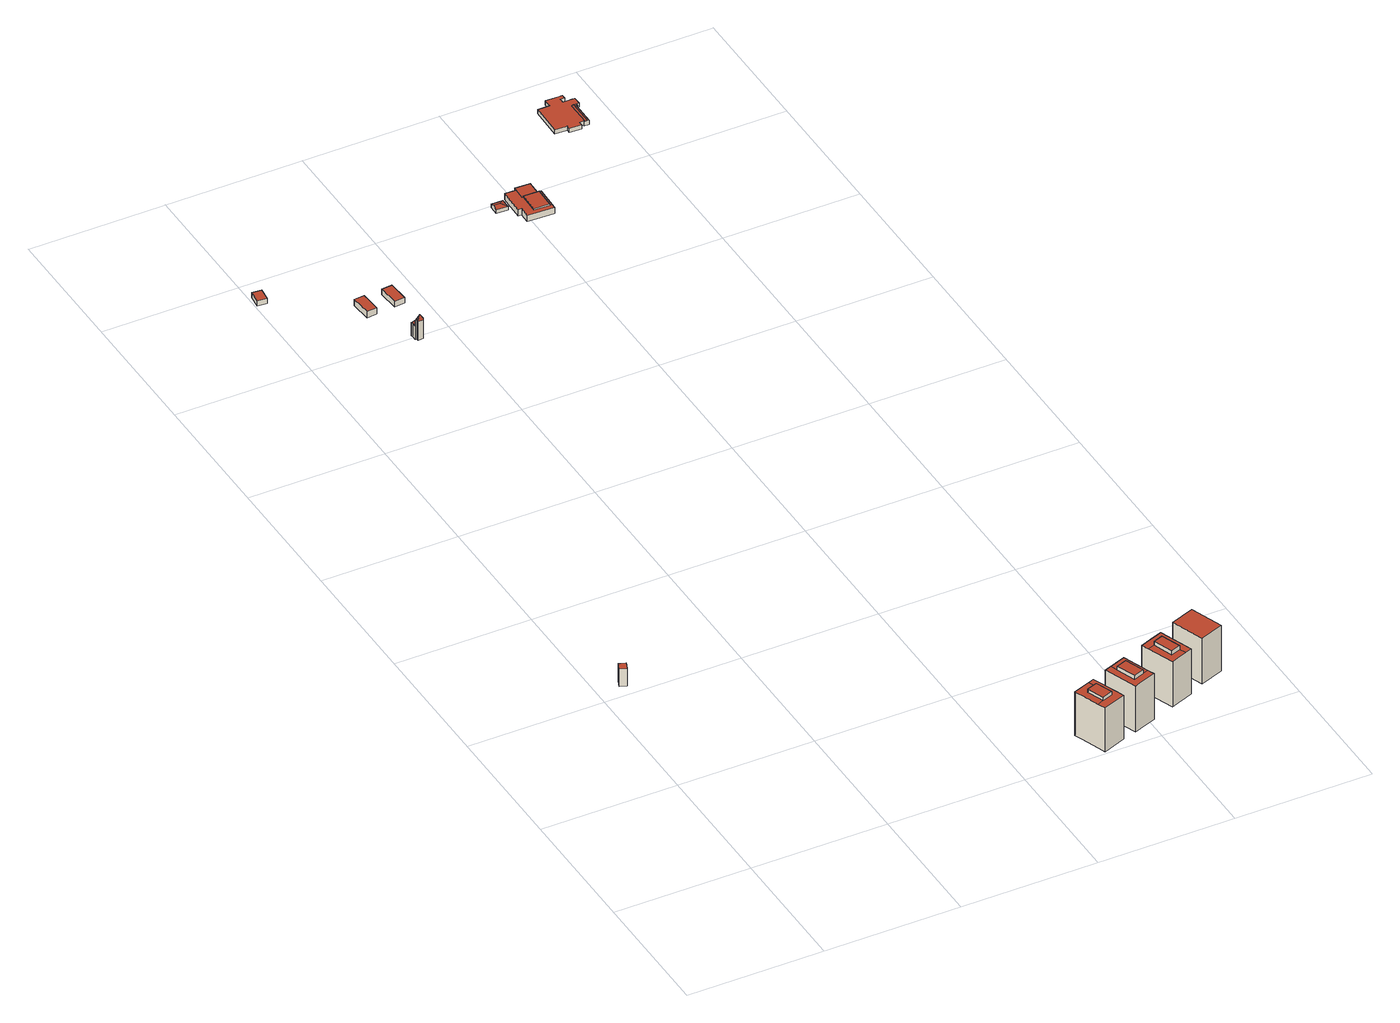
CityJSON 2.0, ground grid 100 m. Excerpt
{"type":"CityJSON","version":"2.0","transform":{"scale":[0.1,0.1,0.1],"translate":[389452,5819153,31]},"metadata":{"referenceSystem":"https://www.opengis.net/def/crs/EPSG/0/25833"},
"CityObjects":{
"building1":{"type":"Building","attributes":{"roofType":"1000"},"geometry":[{"type":"MultiSurface","lod":"2","boundaries":[[[0,1,2,3]],[[4,0,3,5]],[[6,1,0,4]],[[7,2,1,6]],[[5,3,2,7]],[[6,4,5,7]]],"semantics":{"surfaces":[{"type":"RoofSurface"},{"type":"WallSurface"},{"type":"GroundSurface"}],"values":[0,1,1,1,1,2]}}]},
"building2":{"type":"Building","attributes":{"roofType":"1000"},"geometry":[{"type":"MultiSurface","lod":"2","boundaries":[[[8,9,10,11]],[[12,13,9,8]],[[14,15,13,12]],[[11,10,15,14]],[[9,13,15,10]],[[12,8,11,14]]],"semantics":{"surfaces":[{"type":"WallSurface"},{"type":"RoofSurface"},{"type":"GroundSurface"}],"values":[0,0,0,0,1,2]}}]},
"building3":{"type":"Building","attributes":{"roofType":"1000"},"geometry":[{"type":"MultiSurface","lod":"2","boundaries":[[[16,17,18,19]],[[20,16,19,21]],[[22,17,16,20]],[[23,18,17,22]],[[21,19,18,23]],[[22,20,21,23]]],"semantics":{"surfaces":[{"type":"RoofSurface"},{"type":"WallSurface"},{"type":"GroundSurface"}],"values":[0,1,1,1,1,2]}}]},
"building4":{"type":"Building","attributes":{"roofType":"3400"},"geometry":[{"type":"MultiSurface","lod":"2","boundaries":[[[24,25,26,27,28]],[[29,30,31,32,33,34,35]],[[36,37,29,35,38]],[[39,40,29,37,41]],[[42,43,30,29,40]],[[44,45,46,47,48]],[[36,38,49,50]],[[39,41,51,52]],[[43,42,53,54]],[[55,56,57,58]],[[48,47,26,25]],[[59,60,61,57,56,62,46,45]],[[63,64,28,27,65,55,58,66]],[[49,38,35,34,24,28,64,67]],[[33,32,31,44,48,25,24,34]],[[54,68,59,45,44,31,30,43]],[[39,52,69,53,42,40]],[[51,41,37,36,50,70]],[[27,26,47,46,62,56,55,65]],[[69,52,51,70,50,49,67,64,63,66,58,57,61,60,59,68,54,53]]],"semantics":{"surfaces":[{"type":"RoofSurface"},{"type":"WallSurface"},{"type":"GroundSurface"}],"values":[0,0,0,0,0,0,1,1,1,1,0,1,1,1,1,1,1,1,0,2]}}]},
"building5":{"type":"Building","attributes":{"roofType":"1000"},"geometry":[{"type":"MultiSurface","lod":"2","boundaries":[[[71,72,73,74]],[[75,76,77,78,79,80,81,82,83]],[[78,84,76,75,85,86,79]],[[87,81,80,88]],[[77,71,74,78]],[[76,72,71,77]],[[84,73,72,76]],[[78,74,73,84]],[[83,82,81,87,89,90]],[[85,75,83,90,91,92]],[[80,79,86,85,92,93,94,88]],[[92,91,90,89,87,88,94,93]]],"semantics":{"surfaces":[{"type":"RoofSurface"},{"type":"WallSurface"},{"type":"GroundSurface"}],"values":[0,0,0,1,1,1,1,1,1,1,1,2]}}]},
"building6":{"type":"Building","attributes":{"roofType":"1000"},"geometry":[{"type":"MultiSurface","lod":"2","boundaries":[[[95,96,97,98]],[[99,100,96,95]],[[101,102,100,99]],[[98,97,102,101]],[[96,100,102,97]],[[99,95,98,101]]],"semantics":{"surfaces":[{"type":"WallSurface"},{"type":"RoofSurface"},{"type":"GroundSurface"}],"values":[0,0,0,0,1,2]}}]},
"building7":{"type":"Building","attributes":{"roofType":"1000"},"geometry":[{"type":"MultiSurface","lod":"2","boundaries":[[[103,104,105,106,107,108,109,110]],[[111,112,103,110]],[[113,114,115,116]],[[117,118,114,113]],[[119,120,118,117]],[[116,115,120,119]],[[121,122,112,111,123,124]],[[106,125,121,124,126,107]],[[114,118,120,115]],[[125,117,113,116,104,103,112,122,121]],[[116,119,117,125,106,105,104]],[[107,126,124,123,111,110,109,108]]],"semantics":{"surfaces":[{"type":"WallSurface"},{"type":"RoofSurface"},{"type":"GroundSurface"}],"values":[0,0,0,0,0,0,0,0,1,1,1,2]}}]},
"building8":{"type":"Building","attributes":{"roofType":"1000"},"geometry":[{"type":"MultiSurface","lod":"2","boundaries":[[[127,128,129,130]],[[131,132,133,134]],[[135,136,132,131]],[[137,138,136,135]],[[134,133,138,137]],[[139,140,128,127,141,142]],[[143,144,139,142,145,146]],[[129,147,148,143,146,149,150,130]],[[132,136,138,133]],[[144,135,131,134,147,129,128,140,139]],[[134,137,135,144,143,148,147]],[[146,145,142,141,127,130,150,149]]],"semantics":{"surfaces":[{"type":"WallSurface"},{"type":"RoofSurface"},{"type":"GroundSurface"}],"values":[0,0,0,0,0,0,0,0,1,1,1,2]}}]},
"building9":{"type":"Building","attributes":{"roofType":"1000"},"geometry":[{"type":"MultiSurface","lod":"2","boundaries":[[[151,152,153,154]],[[155,151,154,156]],[[157,152,151,155]],[[158,153,152,157]],[[156,154,153,158]],[[157,155,156,158]]],"semantics":{"surfaces":[{"type":"RoofSurface"},{"type":"WallSurface"},{"type":"GroundSurface"}],"values":[0,1,1,1,1,2]}}]},
"building10":{"type":"Building","attributes":{"roofType":"3200"},"geometry":[{"type":"MultiSurface","lod":"2","boundaries":[[[159,160,161,162]],[[163,164,165,166]],[[164,163,167,168]],[[164,159,162,165]],[[167,163,166,169,161,160]],[[168,167,160,159]],[[164,168,159]],[[161,169,166,165,162]]],"semantics":{"surfaces":[{"type":"WallSurface"},{"type":"RoofSurface"},{"type":"GroundSurface"}],"values":[0,0,1,0,0,1,1,2]}}]},
"building11":{"type":"Building","attributes":{"roofType":"1000"},"geometry":[{"type":"MultiSurface","lod":"2","boundaries":[[[170,171,172,173]],[[174,175,176,177]],[[178,179,180,181,182]],[[183,184,185,180,179]],[[186,187,185,184]],[[188,182,181,187,186]],[[189,190,191,192]],[[173,172,190,189]],[[193,194,195,196,197,198]],[[170,199,200,177,176,201,171]],[[191,202,203,204,192]],[[198,205,206,207,208,209,210,193]],[[203,202,208,207]],[[196,195,175,174]],[[180,185,187,181]],[[188,186,210,209,208,202,191,190,172,211,179,178,182]],[[211,172,171,201,176,175,195,194,193,210,186,184,183,179]],[[200,199,170,173,189,192,204,203,207,206,205,198,197,196,174,177]]],"semantics":{"surfaces":[{"type":"WallSurface"},{"type":"RoofSurface"},{"type":"GroundSurface"}],"values":[0,0,0,0,0,0,0,0,0,0,0,0,0,0,1,1,1,2]}}]},
"building12":{"type":"Building","attributes":{"roofType":"1000"},"geometry":[{"type":"MultiSurface","lod":"2","boundaries":[[[212,213,214,215]],[[216,217,218,219,220,221]],[[222,223,224,225,226,227]],[[228,229,230,231,232,233]],[[234,235,236,237,238,239]],[[223,240,241,224]],[[242,243,244,245,246,237,236,235,247,248,249,250,218,231,230,229,251,252,253,254,255,256,214,213,257,258,259,260,261,262,240,223,222,227,263]],[[217,216,264,265]],[[266,267,215,214,256,255,254,268]],[[262,261,260,269,270,271,241,240]],[[272,242,263,227,226,273]],[[253,252,251,274,275,276,268,254]],[[251,229,228,274]],[[218,250,249,219]],[[277,232,231,218,217,265]],[[216,221,278,264]],[[247,235,234,279]],[[245,244,280,281]],[[257,213,212,282]],[[258,257,282,283,284,269,260,259]],[[219,249,248,220]],[[285,278,221,220,248,247,279,286]],[[243,242,272,287,280,244]],[[288,238,237,246,245,281]],[[233,232,277,265,264,278,285,286,279,234,239,238,288,281,280,287,272,273,226,225,224,241,271,270,269,284,283,282,212,215,267,266,268,276,275,274,228]]],"semantics":{"surfaces":[{"type":"WallSurface"},{"type":"RoofSurface"},{"type":"GroundSurface"}],"values":[0,1,0,0,0,0,1,0,0,0,0,0,0,0,0,0,0,0,0,0,1,0,0,0,2]}}]}
},
"vertices":[
[205,2067,166],[226,2123,166],[178,2141,166],[156,2085,166],[205,2067,26],[156,2085,26],[226,2123,26],[178,2141,26],
[19,6852,25],[19,6852,66],[88,6845,66],[88,6845,25],[8,6757,25],[8,6757,66],[78,6749,25],[78,6749,66],
[646,6315,77],[635,6469,77],[559,6464,77],[571,6309,77],[646,6315,28],[571,6309,28],[635,6469,28],[559,6464,28],
[721,5929,164],[731,5930,188],[729,5955,188],[718,5973,164],[719,5961,164],[749,5920,251],[775,5933,207],[775,5933,206],[766,5933,206],[731,5930,206],[721,5929,206],[721,5929,207],[729,5926,220],[731,5910,220],[721,5925,207],[769,5910,208],[769,5913,220],[731,5907,208],[767,5929,220],[775,5929,207],[775,5933,164],[772,5966,164],[771,5978,164],[763,5958,188],[766,5933,188],[721,5925,55],[729,5926,55],[731,5907,55],[769,5910,55],[767,5929,55],[775,5929,55],[717,5979,157],[771,5984,157],[771,5984,55],[717,5979,55],[772,5966,55],[771,5978,55],[771,5979,55],[771,5979,163],[718,5973,55],[719,5961,55],[718,5974,163],[718,5974,55],[721,5929,55],[775,5933,55],[769,5913,55],[731,5910,55],
[2692,108,403],[2646,231,403],[2570,203,403],[2616,79,403],[2623,294,376],[2646,231,376],[2692,108,376],[2616,79,376],[2568,61,376],[2590,2,376],[2759,65,376],[2737,124,376],[2667,310,376],[2570,203,376],[2499,247,376],[2522,185,376],[2759,65,23],[2590,2,23],[2737,124,23],[2667,310,23],[2623,294,23],[2498,247,23],[2522,185,23],[2568,61,23],
[858,6331,29],[858,6331,75],[781,6325,75],[781,6325,29],[847,6486,29],[847,6486,75],[769,6480,29],[769,6480,75],
[2778,355,380],[2826,373,380],[2905,402,380],[2947,418,380],[2947,418,10],[2905,402,10],[2826,373,10],[2778,355,10],[2869,111,10],[2869,111,380],[2898,179,380],[2898,179,410],[2845,321,410],[2845,321,380],[2977,208,380],[2977,208,410],[2924,350,380],[2924,350,410],[3038,174,380],[2917,129,380],[2917,129,10],[3038,174,10],[3019,224,380],[3019,224,10],
[3282,541,16],[3282,541,380],[3374,294,380],[3374,294,16],[3252,469,380],[3252,469,410],[3305,324,410],[3305,324,380],[3180,442,380],[3180,442,410],[3233,297,380],[3233,297,410],[3109,477,380],[3232,523,380],[3232,523,16],[3109,477,16],[3201,229,380],[3129,423,380],[3129,423,16],[3201,229,16],[3324,275,380],[3252,248,380],[3252,248,16],[3324,275,16],
[3653,407,394],[3564,647,394],[3390,582,394],[3479,343,394],[3653,407,25],[3479,343,25],[3564,647,25],[3390,582,25],
[1909,6888,61],[1823,6891,61],[1823,6891,34],[1909,6888,34],[1825,6963,61],[1910,6961,61],[1910,6961,34],[1825,6963,34],[1824,6927,73],[1873,6926,73],[1824,6927,34],
[1943,6999,31],[1943,6999,80],[2026,6996,80],[2026,6996,31],[1964,6803,31],[1964,6803,80],[1937,6804,80],[1937,6804,31],[2135,6905,80],[2029,6908,80],[2029,6908,90],[2144,6904,90],[2144,6904,80],[2026,6801,80],[2025,6753,80],[2025,6753,90],[2139,6749,80],[2139,6749,90],[2141,6798,80],[2027,7018,31],[2027,7018,80],[2138,7015,80],[2138,7015,31],[2156,6716,80],[2024,6720,80],[1961,6722,80],[1961,6722,31],[2024,6720,31],[2156,6716,31],[1940,6918,31],[1940,6911,31],[1940,6918,80],[2135,6912,80],[2135,6912,31],[2138,6993,31],[2157,6749,31],[2162,6904,31],[2163,6911,31],[2163,6911,80],[2162,6904,80],[2157,6749,80],[2023,6908,80],
[2768,7727,36],[2768,7727,68],[2737,7727,68],[2737,7727,36],[2796,7618,69],[2805,7618,68],[2805,7633,68],[2787,7633,71],[2786,7441,71],[2795,7441,69],[2556,7634,68],[2558,7701,68],[2558,7701,36],[2556,7634,36],[2551,7455,36],[2551,7455,68],[2825,7634,36],[2825,7634,68],[2806,7634,68],[2805,7634,68],[2805,7634,36],[2806,7634,36],[2760,7452,36],[2760,7452,68],[2735,7452,68],[2731,7452,68],[2731,7452,36],[2735,7452,36],[2646,7700,68],[2646,7700,36],[2642,7455,68],[2642,7442,68],[2642,7425,68],[2731,7424,68],[2731,7441,68],[2760,7442,68],[2767,7442,68],[2768,7633,68],[2787,7633,68],[2825,7693,68],[2806,7693,68],[2768,7694,68],[2737,7694,68],[2737,7700,68],[2737,7726,68],[2768,7758,68],[2738,7758,68],[2648,7759,68],[2646,7759,68],[2646,7727,68],[2646,7701,68],[2639,7455,68],[2796,7618,36],[2805,7618,36],[2737,7700,36],[2737,7726,36],[2737,7694,36],[2646,7759,36],[2646,7727,36],[2646,7701,36],[2642,7455,36],[2639,7455,36],[2825,7693,36],[2806,7693,36],[2768,7694,36],[2805,7633,36],[2795,7441,36],[2760,7442,36],[2642,7425,36],[2731,7424,36],[2768,7758,36],[2738,7758,36],[2648,7759,36],[2786,7441,36],[2767,7442,36],[2642,7442,36],[2731,7441,36]
]}
